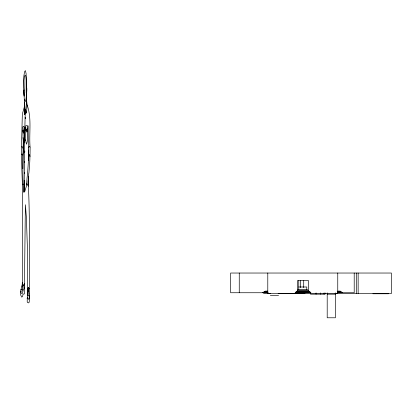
<?xml version="1.0" encoding="UTF-8"?>
<svg xmlns="http://www.w3.org/2000/svg" width="412" height="412" viewBox="0 0 412 412"><rect width="100%" height="100%" fill="white"/><g stroke="black" fill="none" stroke-linecap="round" stroke-linejoin="round"><path stroke-width="0.62" d="M22.789 130.511L23.355 133.164C23.767 131.279 24.983 127.473 23.788 126.288A52.442 6.963 90 0 0 22.794 126.958L23.17 139.802A23.026 3.059 90 0 1 23.257 142.382L23.268 142.82C23.381 159.264 22.15 175.857 23.783 192.224L24.051 192.327L24.169 188.372L24.679 133.576L25.225 113.98A11.505 1.53 90 0 0 25.281 112.873L26.636 101.867L26.512 82.874A15.409 2.045 90 0 0 26.486 80.845L26.08 73.454L25.379 70.612L24.586 71.703L23.834 76.132L23.788 87.426A17.644 2.343 -90 0 0 23.881 89.342L24.689 109.165L25.225 113.98M22.845 168.735L22.825 155.118L22.191 153.923L21.542 154.32A113.985 15.136 90 0 0 22.433 184.092L22.712 249.79L22.315 282.591C22.567 287.375 18.396 292.669 21.779 297.145L22.598 296.398L23.051 294.07L24.159 294.05L24.689 292.958L24.54 277.008L25.384 204.697L26.358 217.098L27.326 245.475L27.501 294.966L28.165 296.053L28.619 295.79L28.989 293.782M28.114 125.851L28.459 152.157A26.136 3.471 90 0 0 28.531 153.949L28.402 160.484A54.739 7.267 90 0 1 27.058 177.902L26.414 186.25L24.653 191.894L24.236 180.286M27.501 293.241L27.187 301.476L27.388 302.372L28.557 302.897L29.02 302.552L29.412 300.745L29.391 288.431C29.267 252.618 30.066 216.434 28.124 180.786M27.733 128.101L27.743 125.979A130.419 17.314 90 0 0 25.735 125.748C26.049 131.866 24.529 138.36 26.553 144.221L27.537 140.585L27.733 128.101L27.47 130.393L26.698 132.082L25.925 130.326L25.709 127.746M23.268 142.82L23.227 145.997A18.561 2.467 -90 0 1 23.165 148.629A11.119 1.478 90 0 1 23.154 150.921L23.139 151.673A11.072 1.468 -90 0 1 23.041 153.841L22.825 155.118M21.542 154.32L21.362 149.973L22.299 116.127L22.562 113.243L24.251 107.444L24.514 102.264M24.251 107.444L24.334 114.768L24.463 110.401L24.89 110.88M22.315 282.591C23.685 285.377 23.263 288.972 21.738 291.583M27.207 298.025C27.336 300.322 26.94 297.423 27.949 297.752L28.248 299.174C29.69 299.843 29.18 296.31 29.463 295.497M28.567 176.223L28.552 186.245M26.203 92.803L26.105 79.676L25.894 76.725L25.353 75.175L24.344 76.261L23.906 80.52L24.313 95.445M26.368 94.6C26.461 96.017 25.575 105.966 24.457 99.143M28.181 287.633L27.666 292.505M28.665 155.844C31.183 149.201 29.077 171.155 28.855 173.298C28.191 173.328 28.469 190.514 26.6 183.695M26.533 99.75L27.12 104.967L26.512 113.135L26.193 112.44A7.251 0.963 90 0 1 25.935 110.828L25.596 109.226M27.707 289.234L28.232 287.597L29.18 288.616L29.391 288.431M22.66 283.42L22.258 287.36M24.638 283.59L23.86 285.825L23.031 284.501M24.689 286.814L24.03 288.946L23.324 289.744L22.392 293.457L21.316 293.375L20.662 291.269M24.215 96.223C23.628 95.744 23.407 91.176 23.917 89.96M28.454 147.996L29.046 146.626L29.664 146.564L30.138 147.434L30.004 156.879M23.268 184.092L22.706 184.803L22.433 184.092M27.903 288.817L28.454 288.271L28.794 289.77M27.784 290.949L28.171 290.47L28.562 290.985A5.629 0.747 -90 0 1 28.763 291.892L28.778 291.99M26.523 86.268L26.847 88.796A14.332 1.906 -90 0 1 26.79 91.011L26.579 93.457L26.389 93.071M22.48 288.833L21.29 290.007L20.894 289.626M21.918 286L22.485 287.035M21.522 146.924L22.361 146.693L23.165 148.629M22.279 283.677L22.48 283.724A2.92 0.386 -90 0 1 22.578 284.017L22.748 285.192M298.654 286.989L306.786 286.989L306.786 289.456M297.819 289.456L307.62 289.456M297.479 290.275L308.433 290.275M267.785 291.099L265.323 291.099L265.323 291.505M337.758 291.099L340.219 291.099L340.219 291.505M267.785 291.505L264.504 291.505L264.504 291.917M337.758 291.505L340.889 291.505L340.889 291.917M267.785 291.917L263.68 291.917L263.68 292.741M337.758 291.917L341.62 291.917L341.62 292.741M267.785 292.329L262.861 292.329L262.861 292.741M337.758 292.329L342.444 292.329L342.444 292.741M268.238 292.741L230.622 292.741L230.622 273.032L391.4 273.032L391.4 293.56L335.054 293.56M337.758 292.741L354.207 292.741L354.207 273.032M263.515 293.56L270.576 293.56M278.151 293.56L304.978 293.56M372.896 293.766L388.495 293.766M327.277 294.178L335.476 294.178M270.37 295.409L278.563 295.409M27.12 104.967C31.971 118.357 28.912 133.179 30.071 147.099M28.825 293.596L28.557 287.674M23.036 137.52L23.772 143.551L24.354 141.187L24.164 127.483M26.497 104.174L26.389 99.73M358.146 273.032L358.146 293.56M356.298 273.032L356.298 293.56M337.758 273.032L337.758 293.354L267.785 293.354L267.785 273.032M335.394 292.85L335.394 317.781L327.2 317.781L327.2 292.85M325.099 292.896L325.099 294.178L310.524 294.178L310.524 292.896M324.069 292.896L324.069 294.178M320.582 292.896L320.582 294.178M316.066 292.896L316.066 294.178M310.19 292.741L310.19 291.917L295.821 291.917L295.821 292.741M309.572 291.917L309.572 291.505L296.434 291.505L296.434 291.917M308.959 291.505L308.959 291.099L297.052 291.099L297.052 291.917M308.753 291.099L308.753 291.505M308.341 291.505L308.341 280.423L297.665 280.423L297.665 291.505M303.711 280.66L303.711 287.653M300.616 280.66L300.616 287.653M298.767 280.66L298.767 289.559M296.846 291.917L296.846 292.329M267.414 292.741L267.414 293.56M239.254 273.032L239.254 292.741M28.402 160.484A34.747 4.614 90 0 1 28.402 149.901M23.19 130.47C23.273 133.236 23.453 128.585 23.19 130.47M24.478 161.854C24.571 164.594 24.823 160.031 24.478 161.854M24.622 151.384C24.725 154.155 24.957 149.494 24.622 151.384M24.797 140.023C24.89 142.763 25.142 138.205 24.797 140.023M24.941 128.642C25.039 131.413 25.287 126.721 24.941 128.642M24.354 172.7C24.447 175.44 24.705 170.882 24.354 172.7M25.168 117.765C25.266 120.505 25.518 115.947 25.168 117.765M26.559 129.62C26.656 132.396 26.893 127.72 26.559 129.62M310.803 292.329L295.203 292.329L295.203 292.741L310.803 292.741L310.803 292.329"/></g></svg>
